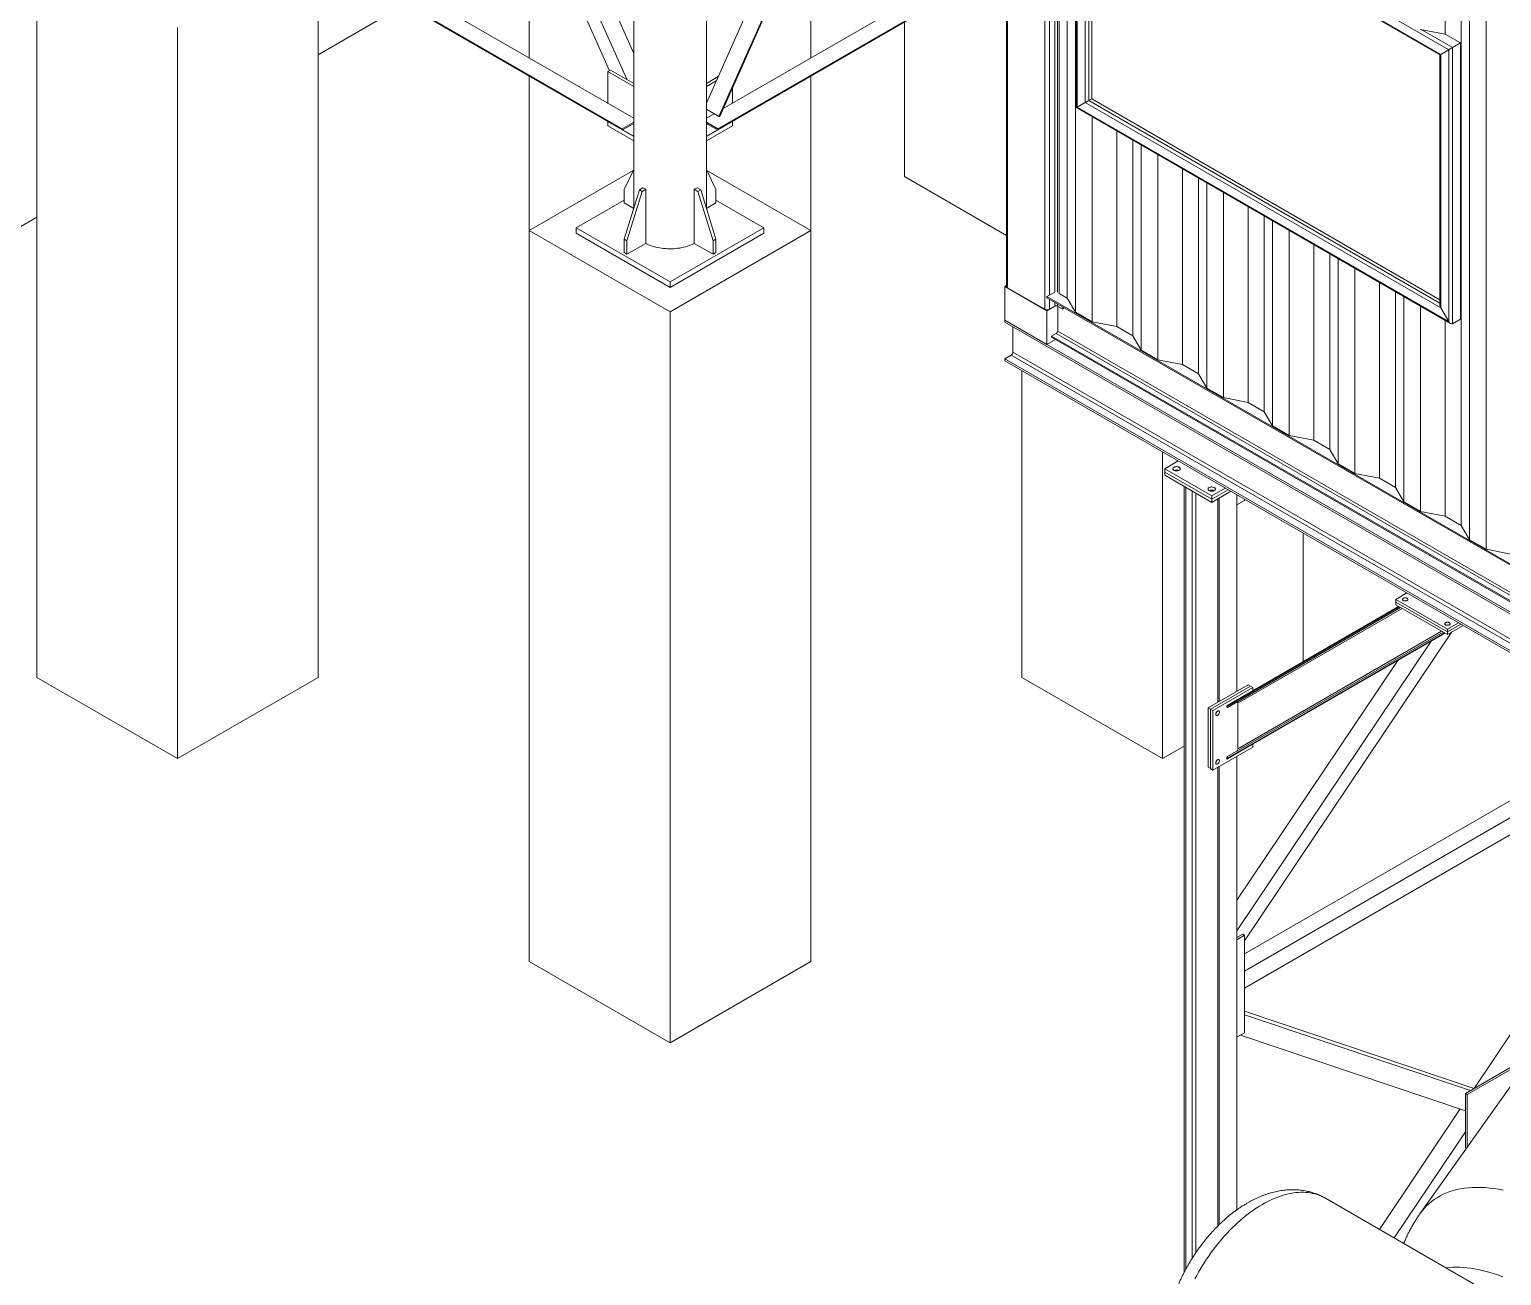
# Model space of a CAD drawing. Header units: millimetres. Extents: x 26816 to 90584, y 11074 to 56542.
# Drawn here: x 39779 to 44217, y 33464 to 37222 of the extents above; entities that cross this region are included whole.
import ezdxf

# ---------------------------------------------------------------- set-up
doc = ezdxf.new("R2010")
doc.units = ezdxf.units.MM
for name, color, linetype in [('MAU_CAM', 30, 'Continuous'), ('MAU_DO', 1, 'Continuous'), ('MAU_XAM', 8, 'Continuous'), ('MAU_XANH', 5, 'Continuous')]:
    doc.layers.add(name, color=color, linetype=linetype)
doc.layers.add('MAU_TÍM', color=4, linetype='Continuous', lineweight=25)

msp = doc.modelspace()

# ---------------------------------------------------------------- linework, layer by layer
at = {"layer": 'MAU_CAM', "linetype": 'Continuous', "lineweight": 0}
for p, q in [((43078.5, 39825.1), (41820, 36999.6)), ((43123, 39799.4), (41858, 36959)), ((43124.8, 39799), (41859.7, 36958.6)), ((41860.1, 36958.6), (43125.2, 39799)), ((41600.9, 39193.7), (41600.9, 36682.3)), ((41820, 36682.3), (41820, 39193.7)), ((41600.9, 37149.3), (41058.9, 38366.3)), ((41527.9, 37097.2), (41008.8, 38262.5)), ((41579.8, 37071.1), (41057.9, 38242.8)), ((41600.9, 36953.5), (40302.6, 37703)), ((41566.2, 36922.1), (40258.1, 37677.3)), ((41566.2, 36919.7), (40258.1, 37674.9)), ((40258.5, 37673.9), (41566.6, 36918.8)), ((40299.5, 37650.3), (41600.9, 36899)), ((42725.1, 37476), (41870.9, 36982.9)), ((41820, 36899), (42725.1, 37421.4)), ((41854.3, 36918.8), (42725.1, 37421.4)), ((42725.1, 37424.6), (41854.7, 36922.1)), ((42725.1, 37422.1), (41854.7, 36919.7)), ((41522.7, 37094.2), (41531.2, 37099.1)), ((41600.9, 37049.1), (41522.7, 37094.2)), ((41522.7, 37094.2), (41522.7, 36998.7)), ((41600.9, 37058.9), (41531.2, 37099.1)), ((41855.6, 37079.4), (41820, 37058.9)), ((41849.7, 37066.2), (41820, 37049.1)), ((41898.3, 36998.7), (41898.3, 37044.3)), ((41820, 36980.9), (41858, 36959)), ((41522.7, 36944.1), (41522.7, 36930.9)), ((41522.7, 36930.9), (41600.9, 36885.8)), ((41600.9, 36942.2), (41566.2, 36922.1)), ((41567.6, 36918.9), (41600.9, 36938.1)), ((41843.7, 36967.2), (41820, 36953.5)), ((41820, 36942.2), (41854.7, 36922.1)), ((41853.3, 36918.9), (41820, 36938.1)), ((41820, 36885.8), (41898.3, 36930.9)), ((41858, 36959), (41859.7, 36958.6)), ((41898.3, 36930.9), (41898.3, 36944.1)), ((41566.2, 36922.1), (41566.2, 36919.7)), ((41600.9, 36899.6), (41567.6, 36918.9)), ((41853.3, 36918.9), (41820, 36899.6)), ((41854.7, 36922.1), (41854.7, 36919.7)), ((41600.9, 36799), (41572.2, 36739)), ((41820, 36799), (41848.8, 36739)), ((41427.6, 36623.3), (41572.2, 36706.7)), ((41572.2, 36739), (41572.2, 36698.2)), ((41618.2, 36738.2), (41572.2, 36589.2)), ((41626.7, 36733.3), (41580.7, 36584.3)), ((41628.8, 36744.3), (41618.2, 36738.2)), ((41626.7, 36733.3), (41618.2, 36738.2)), ((41637.3, 36739.4), (41626.7, 36733.3)), ((41637.3, 36739.4), (41628.8, 36744.3)), ((41637.3, 36576.1), (41637.3, 36739.4)), ((41792.2, 36744.3), (41783.7, 36739.4)), ((41783.7, 36576.1), (41783.7, 36739.4)), ((41783.7, 36739.4), (41794.3, 36733.3)), ((41792.2, 36744.3), (41802.8, 36738.2)), ((41802.8, 36738.2), (41794.3, 36733.3)), ((41794.3, 36733.3), (41840.3, 36584.3)), ((41802.8, 36738.2), (41848.8, 36589.2)), ((41848.8, 36739), (41848.8, 36698.2)), ((41848.8, 36706.7), (41993.3, 36623.3)), ((41572.2, 36698.2), (41600.8, 36681.7)), ((41848.8, 36698.2), (41820.2, 36681.7)), ((41427.6, 36606.9), (41427.6, 36623.3)), ((41710.5, 36460), (41427.6, 36623.3)), ((41993.3, 36623.3), (41710.5, 36460)), ((41993.3, 36606.9), (41993.3, 36623.3)), ((41710.5, 36443.7), (41427.6, 36606.9)), ((41580.7, 36584.3), (41572.2, 36589.2)), ((41572.2, 36589.2), (41572.2, 36548.4)), ((41580.7, 36584.3), (41580.7, 36543.5)), ((41580.7, 36543.5), (41637.3, 36576.1)), ((41993.3, 36606.9), (41710.5, 36443.7)), ((41840.3, 36543.5), (41783.7, 36576.1)), ((41848.8, 36589.2), (41840.3, 36584.3)), ((41840.3, 36584.3), (41840.3, 36543.5)), ((41848.8, 36589.2), (41848.8, 36548.4)), ((41580.7, 36543.5), (41572.2, 36548.4)), ((41848.8, 36548.4), (41840.3, 36543.5)), ((41710.5, 36443.7), (41710.5, 36460))]:
    msp.add_line(p, q, dxfattribs=at)
at = {"layer": 'MAU_CAM', "linetype": 'Continuous', "lineweight": 0, "flags": 128}
for points in [[(41859.7, 36958.6), (41859.9, 36958.6), (41860, 36958.6), (41860.1, 36958.6), (41860.1, 36958.6)], [(41783.7, 36576.2), (41783.4, 36576.1), (41778.7, 36573.8), (41773.7, 36571.6), (41768.6, 36569.7), (41763.2, 36567.9), (41757.7, 36566.2), (41752, 36564.8), (41746.2, 36563.5), (41740.3, 36562.4), (41734.3, 36561.6), (41728.2, 36560.9), (41722.1, 36560.4), (41715.9, 36560.1), (41709.7, 36560), (41703.5, 36560.2), (41697.3, 36560.5), (41691.2, 36561), (41685.1, 36561.8), (41679.1, 36562.7), (41673.3, 36563.8), (41667.5, 36565.1), (41661.9, 36566.6), (41656.4, 36568.3), (41651.1, 36570.1), (41646, 36572.2), (41641.1, 36574.4), (41637.3, 36576.2)]]:
    msp.add_lwpolyline(points, dxfattribs=at)
at = {"layer": 'MAU_CAM', "linetype": 'Continuous', "lineweight": 0}
for centre, start, end in [((41567.1, 36919.5), 170.786, 309.2033), ((41853.9, 36919.5), 230.7967, 9.214)]:
    msp.add_arc(centre, 0.873, start, end, dxfattribs=at)
at = {"layer": 'MAU_DO', "linetype": 'Continuous', "lineweight": 0}
for p, q in [((42725.1, 38355.1), (42725.1, 36446.8)), ((42728, 38353.4), (42728, 36442.7)), ((42840.4, 38288.5), (42840.4, 36377.8)), ((42854.6, 38289.4), (42854.6, 36420.3)), ((42870.1, 38298.3), (42870.1, 36429.3)), ((42878.6, 38297.9), (42878.6, 36429.3)), ((42883.7, 38295), (42883.7, 36425.7)), ((42908.2, 38280.9), (42908.2, 36411.6)), ((42932.9, 38262.3), (42932.9, 36368.7)), ((42935.8, 37814.8), (42935.8, 36985.7)), ((42938.2, 37806.9), (42938.2, 36987.1)), ((44058.2, 37160.3), (42938.2, 37806.9)), ((42962.2, 37765.2), (42962.2, 37001)), ((44034.2, 37146.4), (42962.2, 37765.2)), ((42967.9, 37759.3), (44031.8, 37145)), ((42973.5, 37756), (42973.5, 37007.5)), ((42982, 37751.1), (42982, 37012.4)), ((44047.2, 37623.3), (44047.2, 37207.5)), ((44096.1, 37595.1), (44096.1, 35725.8)), ((44120.9, 37576.5), (44120.9, 35682.9)), ((44170.9, 37547.6), (44170.9, 35654)), ((43973, 37221.7), (44047.2, 37207.5)), ((44069.5, 37166.8), (43975.1, 37221.3)), ((44047.2, 37207.5), (44093.6, 37180.7)), ((44058.2, 37160.3), (44034.2, 37146.4)), ((44058.2, 36340.5), (44058.2, 37160.3)), ((44093.6, 37180.7), (44069.5, 37166.8)), ((44069.5, 36333.9), (44069.5, 37166.8)), ((44093.6, 36347.8), (44093.6, 37180.7)), ((44031.8, 37145), (44031.8, 36390)), ((44034.2, 36382.1), (44034.2, 37146.4)), ((42935.8, 36985.7), (44063.9, 36334.5)), ((42962.2, 37001), (42938.2, 36987.1)), ((42938.2, 36987.1), (44058.2, 36340.5)), ((42962.2, 37001), (44034.2, 36382.1)), ((42982, 37012.4), (42973.5, 37007.5)), ((42973.5, 37007.5), (44031.8, 36396.5)), ((42982, 37012.4), (44031.8, 36406.3)), ((42983, 36958.5), (42983, 36339.8)), ((43057.3, 36915.6), (43057.3, 36325.5)), ((43106.2, 36887.4), (43106.2, 36297.3)), ((43130.9, 36873.1), (43130.9, 36254.4)), ((43181, 36844.2), (43181, 36225.5)), ((43255.2, 36801.3), (43255.2, 36211.2)), ((43304.1, 36773.1), (43304.1, 36183)), ((43328.9, 36758.8), (43328.9, 36140.1)), ((43379, 36729.9), (43379, 36111.2)), ((43453.2, 36687), (43453.2, 36096.9)), ((43502.1, 36658.8), (43502.1, 36068.7)), ((43526.9, 36644.5), (43526.9, 36025.8)), ((43577, 36615.6), (43577, 35996.9)), ((43651.2, 36572.7), (43651.2, 35982.6)), ((43700.1, 36544.5), (43700.1, 35954.4)), ((43724.9, 36530.2), (43724.9, 35911.5)), ((43775, 36501.3), (43775, 35882.6)), ((42725.1, 36450), (42719.5, 36446.8)), ((42719.5, 36446.8), (42846.8, 36373.3)), ((42719.5, 36446.8), (42719.5, 36344.8)), ((42728, 36442.7), (42840.4, 36377.8)), ((43849.2, 36458.4), (43849.2, 35868.3)), ((42846.8, 36415.8), (42870.1, 36429.3)), ((46875.9, 34089.9), (42846.8, 36415.8)), ((42846.8, 36415.8), (42846.8, 36412.5)), ((46875.9, 34086.6), (42846.8, 36412.5)), ((42854.6, 36408), (42854.6, 36377.8)), ((42870.1, 36399.1), (42870.1, 36386.8)), ((42878.6, 36394.2), (42878.6, 36386.8)), ((42883.7, 36425.7), (42908.2, 36411.6)), ((42908.2, 36411.6), (42932.9, 36368.7)), ((43898.1, 36430.2), (43898.1, 35840.1)), ((43922.9, 36415.9), (43922.9, 35797.2)), ((42846.8, 36373.3), (42870.1, 36386.8)), ((42846.8, 36373.3), (42846.8, 36271.3)), ((42854.6, 36377.8), (42870.1, 36386.8)), ((42878.6, 36386.8), (42894.2, 36377.8)), ((42879.3, 36386.4), (42879.3, 36312.1)), ((42894.2, 36385.2), (42894.2, 36377.8)), ((42897, 36379.5), (42894.2, 36377.8)), ((42897, 36383.6), (42897, 36379.5)), ((42932.9, 36368.7), (42983, 36339.8)), ((43973, 36387), (43973, 35768.3)), ((44058.2, 36340.5), (44034.2, 36382.1)), ((42719.5, 36344.8), (42846.8, 36271.3)), ((46875.9, 34004.9), (42879.3, 36312.1)), ((42983, 36339.8), (43057.3, 36325.5)), ((43057.3, 36325.5), (43106.2, 36297.3)), ((44047.2, 36344.1), (44047.2, 35754)), ((44093.6, 36347.8), (44069.5, 36333.9)), ((42846.8, 36271.3), (42873, 36286.4)), ((42875.1, 36304.8), (42860.9, 36296.6)), ((46875.9, 33978.8), (42860.9, 36296.6)), ((42860.9, 36296.6), (42860.9, 36293.3)), ((46875.9, 33975.5), (42860.9, 36293.3)), ((46875.9, 33995.1), (42875.1, 36304.8)), ((43106.2, 36297.3), (43130.9, 36254.4)), ((43130.9, 36254.4), (43181, 36225.5)), ((43181, 36225.5), (43255.2, 36211.2)), ((43255.2, 36211.2), (43304.1, 36183)), ((43304.1, 36183), (43328.9, 36140.1)), ((43328.9, 36140.1), (43379, 36111.2)), ((43379, 36111.2), (43453.2, 36096.9)), ((43453.2, 36096.9), (43502.1, 36068.7)), ((43502.1, 36068.7), (43526.9, 36025.8)), ((43526.9, 36025.8), (43577, 35996.9)), ((43577, 35996.9), (43651.2, 35982.6)), ((43651.2, 35982.6), (43700.1, 35954.4)), ((43700.1, 35954.4), (43724.9, 35911.5)), ((43724.9, 35911.5), (43775, 35882.6)), ((43775, 35882.6), (43849.2, 35868.3)), ((43849.2, 35868.3), (43898.1, 35840.1)), ((43898.1, 35840.1), (43922.9, 35797.2)), ((43922.9, 35797.2), (43973, 35768.3)), ((43973, 35768.3), (44047.2, 35754)), ((44047.2, 35754), (44096.1, 35725.8)), ((44096.1, 35725.8), (44120.9, 35682.9)), ((44120.9, 35682.9), (44170.9, 35654)), ((44170.9, 35654), (44245.2, 35639.7))]:
    msp.add_line(p, q, dxfattribs=at)
for centre, radius, start, end in [((42730.1, 36447.3), 5.03, 185.6948, 245.6253), ((42847.5, 36391.5), 15.4, 242.6097, 297.3903), ((42874.4, 36378.6), 9.22, 62.6097, 117.3903), ((42870.1, 36312.5), 9.22, 302.6055, 357.3945)]:
    msp.add_arc(centre, radius, start, end, dxfattribs=at)
for centre, major_axis, ratio, start_param, end_param in [((44063.9, 37163.5), (8, 4.62), 0.00007, 0.785358, 2.356154), ((44063.9, 37163.5), (8, 4.62), 0.00007, 0.785358, 2.356154), ((44039.8, 37149.7), (8, 4.62), 0.00007, 2.356154, 3.141633), ((44039.8, 37149.7), (8, 4.62), 0.00007, 2.356154, 3.141552), ((42943.8, 36990.3), (8, 4.62), 0.00007, 2.356154, 3.141552), ((42943.8, 36990.3), (8, 4.62), 0.00007, 2.356154, 3.141633), ((42967.9, 37004.2), (8, 4.62), 0.00007, 0.785358, 2.356154), ((42967.9, 37004.2), (8, 4.62), 0.00007, 0.785358, 2.356154), ((44039.8, 36385.4), (-5.66, 9.8), 0.577335, 0.785358, 1.570756), ((44039.8, 36385.4), (-5.66, 9.8), 0.577335, 0.785358, 1.570756), ((44063.9, 36343.7), (-5.66, 9.8), 0.577335, 1.570756, 3.141552), ((44063.9, 36343.7), (-5.66, 9.8), 0.577335, 1.570756, 3.141552)]:
    msp.add_ellipse(centre, major_axis=major_axis, ratio=ratio, start_param=start_param, end_param=end_param, dxfattribs=at)
at = {"layer": 'MAU_TÍM', "linetype": 'Continuous', "lineweight": 0}
for p, q in [((44409.8, 34268.6), (43971.3, 33649.7)), ((44548.9, 33199.1), (43686.2, 33697.1))]:
    msp.add_line(p, q, dxfattribs=at)
at = {"layer": 'MAU_TÍM', "linetype": 'Continuous', "lineweight": 0, "flags": 128}
for points in [[(43686.2, 33697.1), (43685.5, 33697.5), (43679.6, 33700.7), (43673.6, 33703.5), (43667.3, 33706), (43661, 33708.2), (43654.5, 33710.1), (43647.8, 33711.7), (43641, 33713), (43634.1, 33713.9), (43627, 33714.6), (43619.8, 33714.9), (43612.5, 33714.9), (43605.1, 33714.6), (43597.6, 33713.9), (43590, 33712.9), (43582.3, 33711.7), (43574.6, 33710.1), (43566.7, 33708.2), (43558.8, 33705.9), (43550.9, 33703.4), (43542.9, 33700.5), (43534.8, 33697.4), (43526.7, 33693.9), (43518.6, 33690.2), (43510.5, 33686.1), (43502.3, 33681.8), (43494.2, 33677.1), (43486, 33672.2), (43477.9, 33667), (43469.7, 33661.5), (43461.6, 33655.8), (43453.6, 33649.8), (43445.5, 33643.5), (43437.5, 33637), (43429.6, 33630.2), (43421.7, 33623.2), (43413.9, 33615.9), (43406.2, 33608.5), (43398.6, 33600.8), (43391, 33592.8), (43383.6, 33584.7), (43376.2, 33576.4), (43369, 33567.9), (43361.8, 33559.2), (43354.8, 33550.3), (43348, 33541.3), (43341.2, 33532.1), (43334.7, 33522.7), (43328.2, 33513.2), (43321.9, 33503.6), (43315.8, 33493.8), (43309.8, 33484), (43304, 33474), (43298.4, 33463.9), (43293, 33453.8)], [(44222.6, 33721.2), (44208.5, 33723.9), (44194.7, 33726.1), (44181.1, 33727.8), (44167.8, 33728.9), (44154.8, 33729.6), (44142, 33729.8), (44129.6, 33729.5), (44117.4, 33728.6), (44105.6, 33727.3), (44094.1, 33725.5), (44082.9, 33723.1), (44072, 33720.3), (44061.5, 33716.9), (44051.3, 33713.1), (44041.5, 33708.8), (44032.1, 33704), (44023, 33698.7), (44014.3, 33692.9), (44006, 33686.7), (43998, 33679.9), (43990.5, 33672.7), (43983.4, 33665.1), (43976.6, 33656.9), (43971.3, 33649.7)], [(44220.9, 33460.3), (44208.2, 33465), (44195.7, 33469.2), (44183.3, 33473.1), (44171.1, 33476.5), (44159.1, 33479.5), (44147.3, 33482.2), (44135.7, 33484.4), (44124.3, 33486.2), (44113.1, 33487.6), (44102.1, 33488.5), (44091.3, 33489.1), (44080.8, 33489.2), (44070.5, 33489), (44060.5, 33488.3), (44050.7, 33487.2), (44050, 33487.1)]]:
    msp.add_lwpolyline(points, dxfattribs=at)
at = {"layer": 'MAU_TÍM', "linetype": 'Continuous', "lineweight": 0}
for points, knots in [([(43686.2, 33697.1), (43684.1, 33698.3), (43679.9, 33700.7), (43673.2, 33704), (43666.2, 33707.2), (43659.1, 33710), (43651.9, 33712.6), (43644.5, 33714.9), (43637, 33716.9), (43629.4, 33718.7), (43621.7, 33720.1), (43613.9, 33721.2), (43606, 33722.1), (43598, 33722.6), (43589.9, 33722.8), (43581.7, 33722.7), (43573.5, 33722.3), (43565.2, 33721.7), (43556.8, 33720.6), (43548.3, 33719.3), (43539.8, 33717.7), (43531.3, 33715.7), (43522.7, 33713.5), (43514.1, 33710.9), (43505.4, 33708), (43496.7, 33704.8), (43488.1, 33701.3), (43479.4, 33697.4), (43470.8, 33693.3), (43462.2, 33688.9), (43453.6, 33684.2), (43445.1, 33679.2), (43436.7, 33674), (43428.3, 33668.5), (43420, 33662.7), (43411.7, 33656.7), (43403.6, 33650.4), (43395.6, 33643.9), (43387.6, 33637.2), (43379.8, 33630.3), (43372.1, 33623.1), (43364.5, 33615.8), (43357, 33608.3), (43349.7, 33600.5), (43342.4, 33592.6), (43335.3, 33584.6), (43328.4, 33576.3), (43321.6, 33567.9), (43314.9, 33559.4), (43308.4, 33550.7), (43302, 33541.8), (43295.8, 33532.9), (43289.8, 33523.8), (43283.9, 33514.5), (43278.2, 33505.2), (43272.6, 33495.8), (43267.3, 33486.2), (43262.1, 33476.6), (43257.1, 33466.9), (43252.3, 33457.1), (43247.6, 33447.2), (43243.2, 33437.2), (43239, 33427.2), (43234.9, 33417.2), (43231.1, 33407.1), (43227.5, 33396.9), (43224.1, 33386.7), (43220.9, 33376.5), (43218, 33366.3), (43215.2, 33356), (43212.7, 33345.8), (43210.4, 33335.5), (43208.4, 33325.3), (43206.6, 33315), (43205, 33304.8), (43203.7, 33294.6), (43202.7, 33284.4), (43201.9, 33274.3), (43201.4, 33264.3), (43201.1, 33254.3), (43201.1, 33244.3), (43201.4, 33234.5), (43202, 33224.7), (43202.8, 33215.1), (43203.9, 33205.6), (43205.3, 33196.2), (43207, 33186.9), (43208.9, 33177.9), (43211.2, 33168.9), (43213.7, 33160.2), (43216.5, 33151.7), (43219.5, 33143.4), (43222.8, 33135.3), (43226.3, 33127.4), (43230.1, 33119.8), (43234.2, 33112.3), (43238.4, 33105.2), (43242.9, 33098.2), (43247.6, 33091.6), (43252.6, 33085.2), (43257.7, 33079), (43263, 33073.1), (43268.6, 33067.5), (43274.3, 33062.1), (43280.2, 33057), (43286.3, 33052.2), (43292.5, 33047.6), (43298.9, 33043.3), (43303.5, 33040.4), (43306, 33039.1), (43306.2, 33038.9)], [0, 0, 0, 0, 0.007572, 0.015908, 0.024245, 0.03259, 0.04095, 0.049333, 0.057745, 0.066193, 0.074685, 0.083226, 0.091823, 0.100481, 0.109206, 0.118002, 0.126875, 0.135825, 0.144857, 0.15397, 0.163165, 0.17244, 0.181793, 0.191218, 0.200712, 0.210268, 0.219879, 0.229537, 0.239235, 0.248966, 0.258722, 0.268495, 0.27828, 0.288071, 0.297861, 0.307647, 0.317426, 0.327194, 0.336951, 0.346695, 0.356424, 0.36614, 0.375841, 0.385528, 0.395201, 0.404862, 0.41451, 0.424147, 0.433774, 0.443392, 0.453002, 0.462606, 0.472204, 0.481798, 0.49139, 0.500981, 0.510572, 0.520164, 0.529758, 0.539357, 0.54896, 0.55857, 0.568188, 0.577815, 0.587453, 0.597103, 0.606765, 0.616442, 0.626134, 0.635841, 0.645566, 0.655308, 0.665067, 0.674844, 0.684638, 0.694449, 0.704274, 0.714114, 0.723964, 0.733821, 0.743681, 0.753539, 0.763386, 0.773218, 0.783026, 0.792803, 0.802539, 0.812227, 0.821859, 0.831426, 0.840922, 0.850342, 0.85968, 0.868934, 0.878103, 0.887185, 0.896183, 0.905098, 0.913933, 0.922693, 0.931383, 0.940007, 0.948573, 0.957086, 0.965554, 0.973981, 0.982377, 0.990747, 0.999099, 1, 1, 1, 1]), ([(43971.3, 33649.7), (43970.4, 33648.5), (43967.3, 33644.2), (43962.3, 33636.6), (43956, 33626.8), (43950.1, 33616.9), (43944.4, 33606.8), (43938.9, 33596.5), (43933.7, 33586), (43928.8, 33575.3), (43925.1, 33566.9), (43923.1, 33561.9), (43922.6, 33560.6)], [0, 0, 0, 0, 0.042296, 0.155193, 0.268444, 0.382097, 0.496202, 0.61081, 0.725976, 0.841755, 0.958206, 1, 1, 1, 1])]:
    msp.add_open_spline(points, degree=3, knots=knots, dxfattribs=at)
at = {"layer": 'MAU_XAM', "linetype": 'Continuous', "lineweight": 0}
for p, q in [((41286.2, 37639.8), (41286.2, 37135.2)), ((42134.7, 37575.2), (42134.7, 37135.2)), ((39801.3, 37472.3), (39801.3, 35267.7)), ((40649.8, 37448), (40649.8, 35267.7)), ((40911.9, 37296.7), (40649.8, 37145.4)), ((42417.6, 37243.9), (42417.6, 36778)), ((40225.6, 37227.4), (40225.6, 35022.8)), ((41286.2, 37080.6), (41286.2, 36615.1)), ((42134.7, 37080.6), (42134.7, 36615.1)), ((41599.5, 36796), (41286.2, 36615.1)), ((42134.7, 36615.1), (41821.5, 36795.9)), ((42417.6, 36778), (42725.1, 36600.5)), ((39801.3, 36655.6), (34303.5, 33481.8)), ((41286.2, 36615.1), (41286.2, 34410.5)), ((41286.2, 36615.1), (41710.5, 36370.2)), ((41710.5, 36370.2), (42134.7, 36615.1)), ((42134.7, 36615.1), (42134.7, 34410.5)), ((41710.5, 36370.2), (41710.5, 34165.5)), ((42771.1, 36192.5), (42771.1, 35267.7)), ((43195.4, 35947.6), (43195.4, 35022.8)), ((43619.7, 35702.6), (43619.7, 35315.6)), ((39801.3, 35267.7), (40225.6, 35022.8)), ((40225.6, 35022.8), (40649.8, 35267.7)), ((42771.1, 35267.7), (43195.4, 35022.8)), ((43195.4, 35022.8), (43260.5, 35060.3)), ((41286.2, 34410.5), (41710.5, 34165.5)), ((41710.5, 34165.5), (42134.7, 34410.5))]:
    msp.add_line(p, q, dxfattribs=at)
at = {"layer": 'MAU_XANH', "linetype": 'Continuous', "lineweight": 0}
for p, q in [((42719.5, 36344.8), (47003.2, 33871.9)), ((42719.5, 36339), (42719.5, 36344.8)), ((42719.5, 36339), (47003.2, 33866.1)), ((42744.3, 36248.8), (42744.3, 36324.8)), ((42719.5, 36228), (42738.6, 36239)), ((42719.5, 36228), (47003.2, 33755.1)), ((42719.5, 36222.3), (42719.5, 36228)), ((42719.5, 36222.3), (47003.2, 33749.4)), ((42738.6, 36239), (47022.3, 33766.1)), ((42744.3, 36248.8), (47027.9, 33775.9)), ((43202.1, 35896.7), (43242.8, 35920.2)), ((43343.5, 35815.1), (43202.1, 35896.7)), ((43202.1, 35886.9), (43202.1, 35896.7)), ((43343.5, 35805.3), (43202.1, 35886.9)), ((43202.1, 35886.9), (43202.1, 35877.1)), ((43343.5, 35795.5), (43202.1, 35877.1)), ((43260.5, 33473.4), (43260.5, 35843.5)), ((43265.4, 33482.7), (43265.4, 35840.6)), ((43284.5, 33515.4), (43284.5, 35829.6)), ((43295.8, 33532.8), (43295.8, 35823)), ((43384.2, 35838.6), (43343.5, 35815.1)), ((43392.7, 35833.7), (43343.5, 35805.3)), ((43401.2, 35828.8), (43343.5, 35795.5)), ((43419.6, 35226.1), (43419.6, 35818.2)), ((43343.5, 35805.3), (43343.5, 35815.1)), ((43343.5, 35805.3), (43343.5, 35795.5)), ((43361.6, 35192.7), (43361.6, 35805.9)), ((43366.5, 35195.5), (43366.5, 35808.8)), ((43419.6, 35787.9), (43442.9, 35801.4)), ((43442.9, 35801.4), (43442.9, 35804.7)), ((43898.6, 35502.8), (43932.2, 35522.2)), ((43388.8, 35182.3), (43907.1, 35481.6)), ((43388.8, 35180), (43909, 35480.5)), ((43391.5, 35177.2), (43912.9, 35478.3)), ((43419.1, 35193.1), (43912.9, 35478.2)), ((43422.5, 35189.5), (43917.7, 35475.5)), ((44054.2, 35413), (43898.6, 35502.8)), ((43898.6, 35494.6), (43898.6, 35502.8)), ((43898.6, 35494.6), (43898.6, 35486.5)), ((44054.2, 35404.8), (43898.6, 35494.6)), ((44054.2, 35396.7), (43898.6, 35486.5)), ((44087.8, 35432.4), (44054.2, 35413)), ((44094.8, 35428.3), (44054.2, 35404.8)), ((44101.9, 35424.2), (44054.2, 35396.7)), ((43388.8, 35022.8), (44045.2, 35401.9)), ((43388.8, 35020.6), (44047.1, 35400.8)), ((43391.5, 35028.8), (44041.4, 35404.1)), ((43419.6, 34503.6), (44005, 35376.4)), ((43422.5, 35052.2), (44036.6, 35406.8)), ((43425.6, 35041.8), (44047.1, 35400.8)), ((43442.9, 34472.8), (44067.9, 35404.6)), ((44054.2, 35404.8), (44054.2, 35413)), ((44054.2, 35404.8), (44054.2, 35396.7)), ((43419.6, 34595.8), (43904.2, 35318.2)), ((43453.1, 35245.5), (43332.9, 35176.1)), ((43460.2, 35241.5), (43340, 35172.1)), ((43460.2, 35241.5), (43453.1, 35245.5)), ((43460.2, 35241.5), (43467.3, 35237.4)), ((43467.3, 35237.4), (43347.1, 35168)), ((43467.3, 35227.6), (43467.3, 35237.4)), ((43340, 35172.1), (43332.9, 35176.1)), ((43332.9, 35176.1), (43332.9, 34996.5)), ((43340, 35172.1), (43347.1, 35168)), ((43340, 35172.1), (43340, 34992.4)), ((43347.1, 35168), (43347.1, 34988.3)), ((43388.8, 35182.3), (43388.8, 35180)), ((43391.5, 35177.2), (43419.1, 35193.1)), ((43422.5, 35189.5), (43422.5, 35052.2)), ((44630.3, 35119.2), (43442.9, 34433.7)), ((44674.9, 35093.5), (43442.9, 34382.2)), ((44719.5, 35067.7), (43442.9, 34330.8)), ((43467.3, 35057.7), (43467.3, 35065.9)), ((43347.1, 34988.3), (43467.3, 35057.7)), ((43388.8, 35020.6), (43425.6, 35041.8)), ((43388.8, 35022.8), (43388.8, 35020.6)), ((43419.6, 33662.3), (43419.6, 35030.2)), ((44134.4, 34028.4), (44800.3, 35021.1)), ((43340, 34992.4), (43332.9, 34996.5)), ((43340, 34992.4), (43347.1, 34988.3)), ((43361.6, 33612.8), (43361.6, 34996.7)), ((43366.5, 33617.7), (43366.5, 34999.6)), ((43437.2, 34493.3), (43419.6, 34483.1)), ((43442.9, 34490), (43419.6, 34476.6)), ((43442.9, 34490), (43437.2, 34493.3)), ((43442.9, 34196.1), (43442.9, 34490)), ((44134.4, 34028.4), (43442.9, 34260.9)), ((44123.4, 34021.4), (43442.9, 34250.2)), ((43419.6, 34182.6), (43442.9, 34196.1)), ((44108.3, 33960.9), (43430.3, 34188.8)), ((44249.7, 34094.3), (44108.3, 34012.7)), ((44255.4, 34091.1), (44113.9, 34009.4)), ((44113.9, 34009.4), (44108.3, 34012.7)), ((44108.3, 34012.7), (44108.3, 33849.4)), ((44113.9, 34009.4), (44113.9, 33851.1)), ((44134.4, 34028.4), (44135, 34028.1)), ((43849.1, 33603.1), (44092.7, 33966.1)), ((43893.7, 33577.3), (44108.3, 33897.3)), ((44111.5, 33847.6), (44108.3, 33849.4))]:
    msp.add_line(p, q, dxfattribs=at)
at = {"layer": 'MAU_XANH', "linetype": 'Continuous', "lineweight": 0, "flags": 128}
for points in [[(43245.3, 35901.2), (43246.5, 35900.3), (43247.5, 35899.4), (43248.1, 35898.3), (43248.5, 35897.2), (43248.4, 35896), (43248, 35894.9), (43247.3, 35893.8), (43246.2, 35892.9), (43244.9, 35892), (43243.3, 35891.4), (43241.6, 35890.8), (43239.7, 35890.5), (43237.7, 35890.4), (43235.8, 35890.5), (43233.8, 35890.7), (43232.1, 35891.2), (43230.4, 35891.9), (43229, 35892.7), (43227.9, 35893.6), (43227.1, 35894.6), (43226.6, 35895.7), (43226.5, 35896.9), (43226.7, 35898), (43227.3, 35899.1), (43228.2, 35900.1), (43229.4, 35901), (43230.8, 35901.8), (43232.5, 35902.4), (43234.3, 35902.8), (43236.2, 35903), (43238.2, 35903.1), (43240.2, 35902.9), (43242, 35902.5), (43243.7, 35902), (43245.3, 35901.2)], [(43351.3, 35840), (43352.6, 35839.1), (43353.6, 35838.1), (43354.2, 35837.1), (43354.5, 35835.9), (43354.5, 35834.8), (43354.1, 35833.7), (43353.3, 35832.6), (43352.3, 35831.7), (43351, 35830.8), (43349.4, 35830.1), (43347.6, 35829.6), (43345.8, 35829.3), (43343.8, 35829.2), (43341.8, 35829.2), (43339.9, 35829.5), (43338.1, 35830), (43336.5, 35830.6), (43335.1, 35831.4), (43334, 35832.4), (43333.2, 35833.4), (43332.7, 35834.5), (43332.5, 35835.6), (43332.8, 35836.8), (43333.3, 35837.9), (43334.2, 35838.9), (43335.4, 35839.8), (43336.9, 35840.6), (43338.6, 35841.2), (43340.4, 35841.6), (43342.3, 35841.8), (43344.3, 35841.8), (43346.2, 35841.7), (43348.1, 35841.3), (43349.8, 35840.7), (43351.3, 35840)], [(43932.6, 35506.1), (43933.6, 35505.3), (43934.4, 35504.4), (43934.8, 35503.4), (43934.9, 35502.4), (43934.6, 35501.5), (43933.9, 35500.5), (43932.9, 35499.7), (43931.6, 35499.1), (43930.1, 35498.6), (43928.4, 35498.3), (43926.7, 35498.2), (43925, 35498.3), (43923.4, 35498.7), (43921.9, 35499.2), (43920.7, 35499.9), (43919.7, 35500.8), (43919.1, 35501.7), (43918.9, 35502.7), (43919.1, 35503.7), (43919.6, 35504.6), (43920.4, 35505.5), (43921.6, 35506.3), (43923, 35506.8), (43924.6, 35507.2), (43926.3, 35507.4), (43928, 35507.4), (43929.7, 35507.1), (43931.2, 35506.7), (43932.6, 35506.1)], [(44048.5, 35426.1), (44047.4, 35426.9), (44046.7, 35427.7), (44046.3, 35428.7), (44046.2, 35429.7), (44046.5, 35430.7), (44047.2, 35431.6), (44048.2, 35432.4), (44049.5, 35433.1), (44051, 35433.6), (44052.7, 35433.9), (44054.4, 35434), (44056.1, 35433.8), (44057.7, 35433.5), (44059.2, 35432.9), (44060.4, 35432.2), (44061.4, 35431.4), (44062, 35430.5), (44062.2, 35429.5), (44062, 35428.5), (44061.5, 35427.5), (44060.7, 35426.6), (44059.5, 35425.9), (44058.1, 35425.3), (44056.5, 35424.9), (44054.8, 35424.7), (44053.1, 35424.8), (44051.4, 35425), (44049.9, 35425.4), (44048.5, 35426.1)], [(43355.6, 35156.5), (43355.7, 35155.2), (43356.1, 35154.1), (43356.7, 35153.3), (43357.6, 35152.7), (43358.6, 35152.5), (43359.7, 35152.6), (43360.9, 35153.1), (43362.1, 35153.9), (43363.3, 35155), (43364.4, 35156.2), (43365.3, 35157.7), (43366.1, 35159.2), (43366.6, 35160.8), (43366.8, 35162.4), (43366.8, 35163.8), (43366.6, 35165), (43366.1, 35166), (43365.3, 35166.7), (43364.4, 35167.1), (43363.3, 35167.1), (43362.1, 35166.8), (43360.9, 35166.2), (43359.7, 35165.2), (43358.6, 35164.1), (43357.6, 35162.7), (43356.7, 35161.2), (43356.1, 35159.6), (43355.7, 35158), (43355.6, 35156.5)], [(43366.9, 35016.1), (43366.7, 35017.4), (43366.4, 35018.5), (43365.7, 35019.4), (43364.9, 35019.9), (43363.9, 35020.1), (43362.7, 35020), (43361.5, 35019.5), (43360.3, 35018.8), (43359.1, 35017.7), (43358, 35016.4), (43357.1, 35015), (43356.4, 35013.4), (43355.9, 35011.8), (43355.6, 35010.3), (43355.6, 35008.9), (43355.9, 35007.7), (43356.4, 35006.7), (43357.1, 35006), (43358, 35005.6), (43359.1, 35005.6), (43360.3, 35005.9), (43361.5, 35006.5), (43362.7, 35007.4), (43363.9, 35008.6), (43364.9, 35010), (43365.7, 35011.5), (43366.4, 35013.1), (43366.7, 35014.6), (43366.9, 35016.1)]]:
    msp.add_lwpolyline(points, dxfattribs=at)
at = {"layer": 'MAU_XANH', "linetype": 'Continuous', "lineweight": 0}
for centre, radius, start, end in [((42732, 36249.4), 12.3, 302.6055, 357.3945), ((43237.5, 35876.1), 17.2, 66.0117, 113.9883), ((43343.5, 35814.9), 17.2, 66.0117, 113.9883), ((43926.9, 35486.1), 13.2, 73.4825, 106.5175), ((44054.2, 35412.8), 13, 73.3454, 106.6546), ((43346.9, 35168.1), 13, 313.3292, 346.6761), ((43346.8, 35168.1), 13.1, 314.1031, 345.7747), ((43346.8, 35021.2), 13.1, 313.4665, 346.5388), ((43346.7, 35021.2), 13.2, 314.0689, 345.5949)]:
    msp.add_arc(centre, radius, start, end, dxfattribs=at)
for centre, major_axis, start_param, end_param in [((43391.5, 35181.6), (1.25, 4.66), 2.048378, 3.619174), ((43419.1, 35187.6), (1.56, 5.82), 5.189971, 6.760767), ((43391.5, 35024.4), (1.25, 4.66), 0.477582, 2.048378), ((43419.1, 35050.3), (1.56, 5.82), 3.662528, 5.189971)]:
    msp.add_ellipse(centre, major_axis=major_axis, ratio=0.517638, start_param=start_param, end_param=end_param, dxfattribs=at)

doc.saveas('drawing.dxf')
